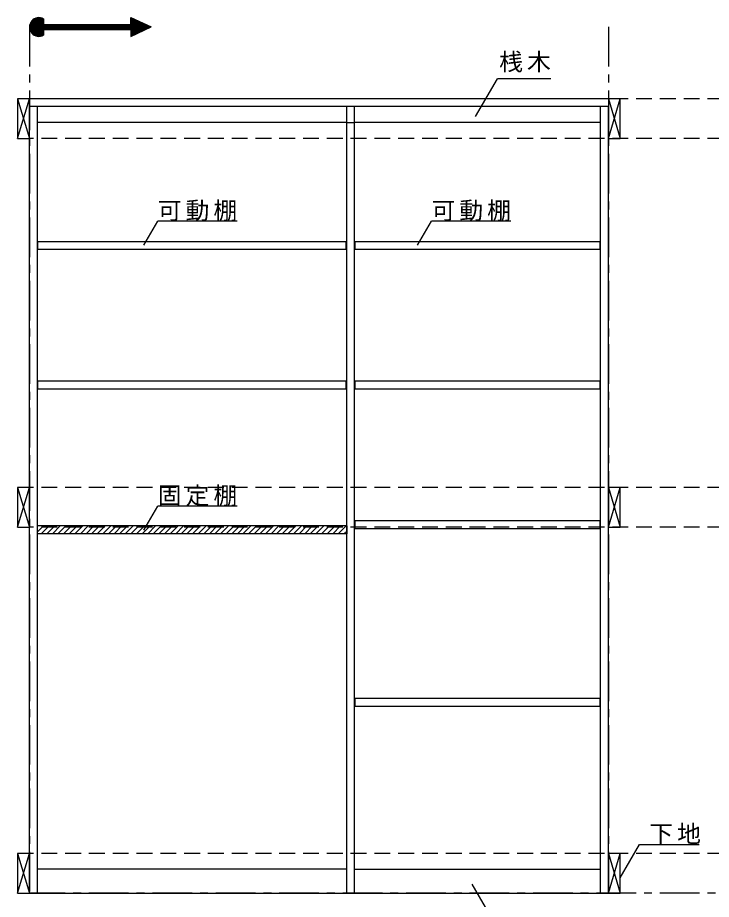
# Model space of a CAD drawing. Units: millimetres at full size, sheet at 1:20; details may follow other scales. Extents: x -8005 to 8005, y -2932 to 2722.
# Drawn here: x -4722 to -2972, y -1727 to 496 of the extents above; entities that cross this region are included whole.
import ezdxf

# ---------------------------------------------------------------- set-up
doc = ezdxf.new("R2010")
doc.units = ezdxf.units.MM
doc.header["$LTSCALE"] = 20
doc.linetypes.add('CHAIN1', pattern=[8, 5, -1, 1, -1])
doc.linetypes.add('DASHED2', pattern=[3, 2, -1])
for name, color, linetype in [('0-2_本体', 2, 'Continuous'), ('0-3_固定棚', 2, 'Continuous'), ('0-4_可動棚', 3, 'Continuous'), ('0-7_桟木・巾木', 2, 'Continuous'), ('0-8_引き出し', 7, 'Continuous'), ('0-A_文字', 7, 'Continuous'), ('0-B_寸法', 4, 'Continuous'), ('0-C_ハッチ', 4, 'Continuous')]:
    doc.layers.add(name, color=color, linetype=linetype)
doc.styles.add('ＭＳ ゴシック', font='')
doc.styles.get('ＭＳ ゴシック').set_extended_font_data('MS Gothic')

msp = doc.modelspace()

# ---------------------------------------------------------------- linework, layer by layer
at = {"layer": '0-2_本体', "color": 3}
for p, q in [((-4721.67, 291.73), (-4721.67, 271.73)), ((-3231.67, 291.73), (-4691.67, 291.73)), ((-4691.67, 271.73), (-4691.67, 291.73)), ((-3231.67, 291.73), (-3231.67, 271.73)), ((-4691.67, -1711.27), (-4691.67, 271.73)), ((-3231.67, 271.73), (-4691.67, 271.73)), ((-4671.67, -1711.27), (-4671.67, 271.73)), ((-3891.67, -1711.27), (-3891.67, 271.73)), ((-3871.67, -1711.27), (-3871.67, 271.73)), ((-3231.67, -1711.27), (-3231.67, 271.73)), ((-4691.67, -1711.27), (-3231.67, -1711.27))]:
    msp.add_line(p, q, dxfattribs=at)
msp.add_lwpolyline([(-3231.67, -1711.27), (-3251.67, -1711.27), (-3251.67, 271.73)], dxfattribs=at)
at = {"layer": '0-3_固定棚', "color": 3}
for p, q in [((-3891.67, -785.27), (-4671.67, -785.27)), ((-3891.67, -785.27), (-3891.67, -805.27)), ((-3891.67, -805.27), (-4671.67, -805.27))]:
    msp.add_line(p, q, dxfattribs=at)
at = {"layer": '0-4_可動棚'}
for p, q in [((-3892.67, -68.77), (-4670.67, -68.77)), ((-4670.67, -88.77), (-4670.67, -68.77)), ((-3892.67, -88.77), (-4670.67, -88.77)), ((-3892.67, -88.77), (-3892.67, -68.77)), ((-3252.67, -68.77), (-3870.67, -68.77)), ((-3870.67, -88.77), (-3870.67, -68.77)), ((-3252.67, -88.77), (-3870.67, -88.77)), ((-3252.67, -88.77), (-3252.67, -68.77)), ((-3892.67, -420.77), (-4670.67, -420.77)), ((-3892.67, -440.77), (-3892.67, -420.77)), ((-3252.67, -420.77), (-3870.67, -420.77)), ((-3252.67, -440.77), (-3252.67, -420.77)), ((-3870.67, -792.77), (-3870.67, -772.77)), ((-3252.67, -792.77), (-3870.67, -792.77)), ((-3252.67, -1220.77), (-3870.67, -1220.77)), ((-3252.67, -1240.77), (-3252.67, -1220.77))]:
    msp.add_line(p, q, dxfattribs=at)
for points in [[(-3892.67, -440.77), (-4670.67, -440.77), (-4670.67, -420.77)], [(-3252.67, -440.77), (-3870.67, -440.77), (-3870.67, -420.77)], [(-3252.67, -792.77), (-3252.67, -772.77), (-3870.67, -772.77)], [(-3252.67, -1240.77), (-3870.67, -1240.77), (-3870.67, -1220.77)]]:
    msp.add_lwpolyline(points, dxfattribs=at)
at = {"layer": '0-7_桟木・巾木', "color": 7}
for p, q in [((-3891.67, 231.73), (-4671.67, 231.73)), ((-3891.67, 231.73), (-3871.67, 231.73)), ((-3251.67, 231.73), (-3871.67, 231.73)), ((-3891.67, -1651.27), (-4671.67, -1651.27)), ((-3871.67, -1651.27), (-3251.67, -1651.27))]:
    msp.add_line(p, q, dxfattribs=at)
at = {"layer": '0-8_引き出し'}
for p, q in [((-4721.67, 291.73), (-4691.67, 191.73)), ((-4721.67, 191.73), (-4691.67, 291.73)), ((-3231.67, 291.73), (-3201.67, 191.73)), ((-3231.67, 191.73), (-3201.67, 291.73)), ((-4721.67, -688.27), (-4691.67, -788.27)), ((-4721.67, -788.27), (-4691.67, -688.27)), ((-3231.67, -688.27), (-3201.67, -788.27)), ((-3231.67, -788.27), (-3201.67, -688.27)), ((-4721.67, -1611.27), (-4691.67, -1711.27)), ((-4721.67, -1711.27), (-4691.67, -1611.27)), ((-3231.67, -1611.27), (-3201.67, -1711.27)), ((-3231.67, -1711.27), (-3201.67, -1611.27))]:
    msp.add_line(p, q, dxfattribs=at)
at = {"layer": '0-8_引き出し', "color": 3}
for points in [[(-4691.67, 191.73), (-4691.67, 291.73), (-4721.67, 291.73), (-4721.67, 191.73)], [(-3201.67, 191.73), (-3201.67, 291.73), (-3231.67, 291.73), (-3231.67, 191.73)], [(-4691.67, -788.27), (-4691.67, -688.27), (-4721.67, -688.27), (-4721.67, -788.27)], [(-3201.67, -788.27), (-3201.67, -688.27), (-3231.67, -688.27), (-3231.67, -788.27)], [(-4691.67, -1711.27), (-4691.67, -1611.27), (-4721.67, -1611.27), (-4721.67, -1711.27)], [(-3201.67, -1711.27), (-3201.67, -1611.27), (-3231.67, -1611.27), (-3231.67, -1711.27)]]:
    msp.add_lwpolyline(points, close=True, dxfattribs=at)
at = {"layer": '0-A_文字'}
for p, q in [((-4691.66, 472.25), (-4667.71, 496.2)), ((-4691.52, 475.22), (-4670.68, 496.06)), ((-4691.48, 469.61), (-4665.07, 496.02)), ((-4691.04, 467.21), (-4662.67, 495.58)), ((-4690.86, 478.71), (-4674.17, 495.4)), ((-4690.42, 465.01), (-4660.47, 494.96)), ((-4689.62, 462.98), (-4658.44, 494.16)), ((-4689.11, 483.29), (-4678.75, 493.65)), ((-4688.68, 461.09), (-4656.55, 493.22)), ((-4687.6, 459.34), (-4656.25, 490.69)), ((-4445.48, 466.7), (-4422.25, 489.93)), ((-4435.77, 496.21), (-4384.95, 472.6)), ((-4435.77, 478.49), (-4435.77, 496.21)), ((-4435.77, 493.39), (-4433.84, 495.31)), ((-4435.77, 490.56), (-4431.91, 494.42)), ((-4435.77, 487.73), (-4429.98, 493.52)), ((-4435.77, 484.9), (-4428.05, 492.62)), ((-4435.77, 482.07), (-4426.12, 491.72)), ((-4435.77, 479.24), (-4424.18, 490.83)), ((-4686.39, 457.72), (-4656.25, 487.86)), ((-4685.06, 456.22), (-4656.25, 485.03)), ((-4683.62, 454.84), (-4656.25, 482.21)), ((-4682.05, 453.58), (-4656.25, 479.38)), ((-4680.36, 452.44), (-4654.31, 478.49)), ((-4678.53, 451.44), (-4651.48, 478.49)), ((-4676.57, 450.57), (-4648.65, 478.49)), ((-4674.45, 449.87), (-4645.82, 478.49)), ((-4654.79, 466.7), (-4642.99, 478.49)), ((-4651.96, 466.7), (-4640.16, 478.49)), ((-4649.13, 466.7), (-4637.34, 478.49)), ((-4646.3, 466.7), (-4634.51, 478.49)), ((-4643.47, 466.7), (-4631.68, 478.49)), ((-4640.64, 466.7), (-4628.85, 478.49)), ((-4637.82, 466.7), (-4626.02, 478.49)), ((-4634.99, 466.7), (-4623.19, 478.49)), ((-4632.16, 466.7), (-4620.36, 478.49)), ((-4629.33, 466.7), (-4617.54, 478.49)), ((-4626.5, 466.7), (-4614.71, 478.49)), ((-4623.67, 466.7), (-4611.88, 478.49)), ((-4620.84, 466.7), (-4609.05, 478.49)), ((-4618.02, 466.7), (-4606.22, 478.49)), ((-4615.19, 466.7), (-4603.39, 478.49)), ((-4612.36, 466.7), (-4600.57, 478.49)), ((-4609.53, 466.7), (-4597.74, 478.49)), ((-4606.7, 466.7), (-4594.91, 478.49)), ((-4603.87, 466.7), (-4592.08, 478.49)), ((-4601.05, 466.7), (-4589.25, 478.49)), ((-4598.22, 466.7), (-4586.42, 478.49)), ((-4595.39, 466.7), (-4583.6, 478.49)), ((-4592.56, 466.7), (-4580.77, 478.49)), ((-4589.73, 466.7), (-4577.94, 478.49)), ((-4586.9, 466.7), (-4575.11, 478.49)), ((-4584.08, 466.7), (-4572.28, 478.49)), ((-4581.25, 466.7), (-4569.45, 478.49)), ((-4578.42, 466.7), (-4566.62, 478.49)), ((-4575.59, 466.7), (-4563.8, 478.49)), ((-4572.76, 466.7), (-4560.97, 478.49)), ((-4569.93, 466.7), (-4558.14, 478.49)), ((-4567.1, 466.7), (-4555.31, 478.49)), ((-4564.28, 466.7), (-4552.48, 478.49)), ((-4561.45, 466.7), (-4549.65, 478.49)), ((-4558.62, 466.7), (-4546.83, 478.49)), ((-4555.79, 466.7), (-4544, 478.49)), ((-4552.96, 466.7), (-4541.17, 478.49)), ((-4550.13, 466.7), (-4538.34, 478.49)), ((-4547.31, 466.7), (-4535.51, 478.49)), ((-4544.48, 466.7), (-4532.68, 478.49)), ((-4541.65, 466.7), (-4529.86, 478.49)), ((-4538.82, 466.7), (-4527.03, 478.49)), ((-4535.99, 466.7), (-4524.2, 478.49)), ((-4533.16, 466.7), (-4521.37, 478.49)), ((-4530.34, 466.7), (-4518.54, 478.49)), ((-4527.51, 466.7), (-4515.71, 478.49)), ((-4524.68, 466.7), (-4512.88, 478.49)), ((-4521.85, 466.7), (-4510.06, 478.49)), ((-4519.02, 466.7), (-4507.23, 478.49)), ((-4516.19, 466.7), (-4504.4, 478.49)), ((-4513.36, 466.7), (-4501.57, 478.49)), ((-4510.54, 466.7), (-4498.74, 478.49)), ((-4507.71, 466.7), (-4495.91, 478.49)), ((-4504.88, 466.7), (-4493.09, 478.49)), ((-4502.05, 466.7), (-4490.26, 478.49)), ((-4499.22, 466.7), (-4487.43, 478.49)), ((-4496.39, 466.7), (-4484.6, 478.49)), ((-4493.57, 466.7), (-4481.77, 478.49)), ((-4490.74, 466.7), (-4478.94, 478.49)), ((-4487.91, 466.7), (-4476.11, 478.49)), ((-4485.08, 466.7), (-4473.29, 478.49)), ((-4482.25, 466.7), (-4470.46, 478.49)), ((-4479.42, 466.7), (-4467.63, 478.49)), ((-4476.6, 466.7), (-4464.8, 478.49)), ((-4473.77, 466.7), (-4461.97, 478.49)), ((-4470.94, 466.7), (-4459.14, 478.49)), ((-4468.11, 466.7), (-4456.32, 478.49)), ((-4465.28, 466.7), (-4453.49, 478.49)), ((-4462.45, 466.7), (-4450.66, 478.49)), ((-4459.62, 466.7), (-4447.83, 478.49)), ((-4456.8, 466.7), (-4445, 478.49)), ((-4453.97, 466.7), (-4442.17, 478.49)), ((-4451.14, 466.7), (-4439.35, 478.49)), ((-4448.31, 466.7), (-4436.52, 478.49)), ((-4442.65, 466.7), (-4420.32, 489.03)), ((-4439.83, 466.7), (-4418.39, 488.13)), ((-4437, 466.7), (-4416.46, 487.24)), ((-4435.77, 465.1), (-4414.53, 486.34)), ((-4435.77, 462.27), (-4412.6, 485.44)), ((-4435.77, 459.45), (-4410.67, 484.55)), ((-4435.77, 456.62), (-4408.73, 483.65)), ((-4435.77, 453.79), (-4406.8, 482.75)), ((-4435.77, 450.96), (-4404.87, 481.85)), ((-4435.77, 448.99), (-4384.95, 472.6)), ((-4434.17, 449.73), (-4402.94, 480.96)), ((-4428.89, 452.18), (-4401.01, 480.06)), ((-4423.61, 454.64), (-4399.08, 479.16)), ((-4418.32, 457.09), (-4397.15, 478.26)), ((-4413.04, 459.54), (-4395.22, 477.37)), ((-4407.76, 462), (-4393.29, 476.47)), ((-4402.47, 464.45), (-4391.35, 475.57)), ((-4397.19, 466.91), (-4389.42, 474.68)), ((-4391.91, 469.36), (-4387.49, 473.78)), ((-4386.63, 471.82), (-4385.56, 472.88)), ((-4672.14, 449.34), (-4656.25, 465.23)), ((-4669.62, 449.04), (-4656.25, 462.41)), ((-4666.81, 449.02), (-4656.25, 459.58)), ((-4663.59, 449.41), (-4656.25, 456.75)), ((-4659.63, 450.54), (-4656.25, 453.92)), ((-4656.25, 466.7), (-4656.25, 452.15)), ((-4656.25, 466.7), (-4435.77, 466.7)), ((-4435.77, 466.7), (-4435.77, 448.99)), ((-3566.45, 246.66), (-3511.62, 341.62)), ((-3377.03, 341.62), (-3511.62, 341.62)), ((-4403.27, -77.83), (-4368.25, -17.18)), ((-4168.25, -17.18), (-4368.25, -17.18)), ((-3712.71, -77.83), (-3677.7, -17.18)), ((-3477.7, -17.18), (-3677.7, -17.18)), ((-4403.27, -796.33), (-4368.25, -735.68)), ((-4168.25, -735.68), (-4368.25, -735.68)), ((-3575.83, -1689.03), (-3511.62, -1800.25))]:
    msp.add_line(p, q, dxfattribs=at)
at = {"layer": '0-A_文字', "linetype": 'CHAIN1'}
for p, q in [((-4691.67, 472.6), (-4691.67, -1711.27)), ((-3231.67, 472.6), (-3231.67, -1711.27)), ((-1081.67, -1711.27), (-4691.67, -1711.27))]:
    msp.add_line(p, q, dxfattribs=at)
at = {"layer": '0-A_文字'}
for points in [[(-4656.25, 493.04), (-4656.25, 478.49), (-4435.77, 478.49)], [(-3201.67, -1672.95), (-3152.9, -1588.48), (-3002.37, -1588.48)]]:
    msp.add_lwpolyline(points, dxfattribs=at)
msp.add_arc((-4668.06, 472.6), 23.61, 60, 300, dxfattribs=at)
at = {"layer": '0-B_寸法', "linetype": 'DASHED2'}
for p, q in [((-1081.67, 291.73), (-4691.67, 291.73)), ((-1081.67, 191.73), (-4691.67, 191.73)), ((-1081.67, -688.27), (-4691.67, -688.27)), ((-1081.67, -788.27), (-4691.67, -788.27)), ((-1081.67, -1611.27), (-4691.67, -1611.27))]:
    msp.add_line(p, q, dxfattribs=at)
at = {"layer": '0-C_ハッチ'}
for p, q in [((-4671.67, -800.45), (-4656.49, -785.27)), ((-4662.35, -805.27), (-4642.35, -785.27)), ((-4648.2, -805.27), (-4628.2, -785.27)), ((-4634.06, -805.27), (-4614.06, -785.27)), ((-4619.92, -805.27), (-4599.92, -785.27)), ((-4605.78, -805.27), (-4585.78, -785.27)), ((-4591.63, -805.27), (-4571.63, -785.27)), ((-4577.49, -805.27), (-4557.49, -785.27)), ((-4563.35, -805.27), (-4543.35, -785.27)), ((-4549.21, -805.27), (-4529.21, -785.27)), ((-4535.07, -805.27), (-4515.07, -785.27)), ((-4520.92, -805.27), (-4500.92, -785.27)), ((-4506.78, -805.27), (-4486.78, -785.27)), ((-4492.64, -805.27), (-4472.64, -785.27)), ((-4478.5, -805.27), (-4458.5, -785.27)), ((-4464.36, -805.27), (-4444.36, -785.27)), ((-4450.21, -805.27), (-4430.21, -785.27)), ((-4436.07, -805.27), (-4416.07, -785.27)), ((-4421.93, -805.27), (-4401.93, -785.27)), ((-4407.79, -805.27), (-4387.79, -785.27)), ((-4393.64, -805.27), (-4373.64, -785.27)), ((-4379.5, -805.27), (-4359.5, -785.27)), ((-4365.36, -805.27), (-4345.36, -785.27)), ((-4351.22, -805.27), (-4331.22, -785.27)), ((-4337.08, -805.27), (-4317.08, -785.27)), ((-4322.93, -805.27), (-4302.93, -785.27)), ((-4308.79, -805.27), (-4288.79, -785.27)), ((-4294.65, -805.27), (-4274.65, -785.27)), ((-4280.51, -805.27), (-4260.51, -785.27)), ((-4266.37, -805.27), (-4246.37, -785.27)), ((-4252.22, -805.27), (-4232.22, -785.27)), ((-4238.08, -805.27), (-4218.08, -785.27)), ((-4223.94, -805.27), (-4203.94, -785.27)), ((-4209.8, -805.27), (-4189.8, -785.27)), ((-4195.65, -805.27), (-4175.65, -785.27)), ((-4181.51, -805.27), (-4161.51, -785.27)), ((-4167.37, -805.27), (-4147.37, -785.27)), ((-4153.23, -805.27), (-4133.23, -785.27)), ((-4139.09, -805.27), (-4119.09, -785.27)), ((-4124.94, -805.27), (-4104.94, -785.27)), ((-4110.8, -805.27), (-4090.8, -785.27)), ((-4096.66, -805.27), (-4076.66, -785.27)), ((-4082.52, -805.27), (-4062.52, -785.27)), ((-4068.38, -805.27), (-4048.38, -785.27)), ((-4054.23, -805.27), (-4034.23, -785.27)), ((-4040.09, -805.27), (-4020.09, -785.27)), ((-4025.95, -805.27), (-4005.95, -785.27)), ((-4011.81, -805.27), (-3991.81, -785.27)), ((-3997.66, -805.27), (-3977.66, -785.27)), ((-3983.52, -805.27), (-3963.52, -785.27)), ((-3969.38, -805.27), (-3949.38, -785.27)), ((-3955.24, -805.27), (-3935.24, -785.27)), ((-3941.1, -805.27), (-3921.1, -785.27)), ((-3926.95, -805.27), (-3906.95, -785.27)), ((-3912.81, -805.27), (-3892.81, -785.27)), ((-3898.67, -805.27), (-3891.67, -798.26))]:
    msp.add_line(p, q, dxfattribs=at)

# ---------------------------------------------------------------- texts
at = {"layer": '0-A_文字', "char_height": 43.99, "attachment_point": 7, "style": 'ＭＳ ゴシック'}
for s, insert in [('\\T1.17;桟木', (-3507.03, 358.08)), ('\\T1.17;可動棚', (-4368.25, -17.18)), ('\\T1.17;可動棚', (-3677.7, -17.18)), ('\\T1.17;固定棚', (-4368.25, -735.68)), ('\\T1.17;下地', (-3128.4, -1588.48))]:
    msp.add_mtext(s, dxfattribs=dict(at, insert=insert))

doc.saveas('drawing.dxf')
